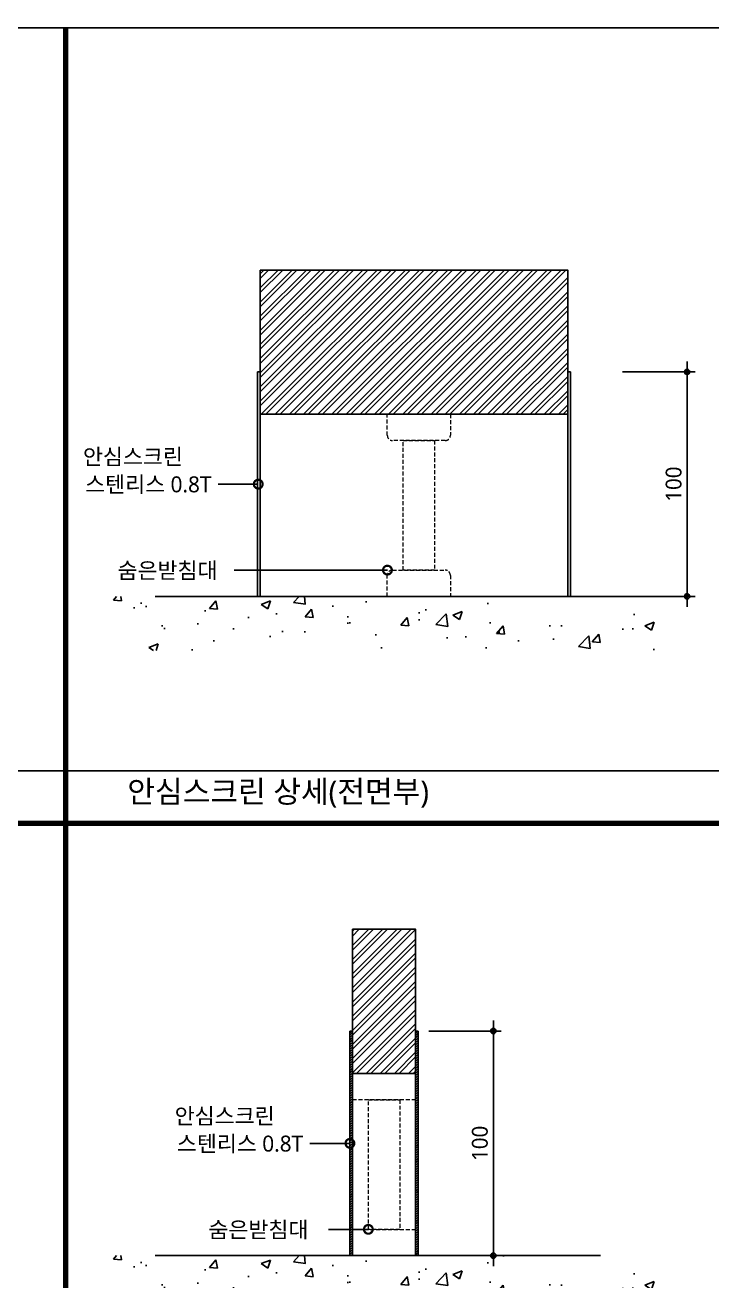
# Model space of a CAD drawing. Extents: x -256 to 8104, y -176 to 5714.
# Drawn here: x 4488 to 5795, y 3153 to 5543 of the extents above; entities that cross this region are included whole.
import ezdxf
from ezdxf.enums import TextEntityAlignment as Align

# ---------------------------------------------------------------- set-up
doc = ezdxf.new("R2010")
doc.units = 0
doc.header["$LTSCALE"] = 30
doc.linetypes.add('HIDDEN', pattern=[0.375, 0.25, -0.125])
doc.layers.get('0').update_dxf_attribs({"linetype": 'CONTINUOUS'})
doc.layers.get('DEFPOINTS').update_dxf_attribs({"linetype": 'CONTINUOUS'})
for name, color, linetype in [('DIM', 7, 'CONTINUOUS'), ('HAT', 8, 'CONTINUOUS'), ('HID', 9, 'HIDDEN'), ('TIT', 3, 'CONTINUOUS'), ('문자', 3, 'CONTINUOUS'), ('치수', 1, 'CONTINUOUS'), ('판넬', 2, 'CONTINUOUS'), ('해치', 8, 'CONTINUOUS')]:
    doc.layers.add(name, color=color, linetype=linetype)
doc.styles.add('돋움', font='malgun.ttf')
doc.dimstyles.new('10', dxfattribs={"dimscale": 10, "dimtxt": 3, "dimasz": 1, "dimexe": 1.5, "dimexo": 2, "dimgap": 1, "dimtad": 1, "dimdec": 0, "dimlunit": 6, "dimtxsty": '돋움', "dimblk": 'DIMDOT', "dimcen": -1, "dimdle": 1.5, "dimclrt": 3, "dimazin": 3, "dimtfac": 1, "dimtdec": 0, "dimtix": 1, "dimtmove": 2, "dimatfit": 3, "dimldrblk": 'DIMDOT', "dimarcsym": 0})

# ---------------------------------------------------------------- blocks, each defined once
blk = doc.blocks.new('DIMDOT')
at = {"linetype": 'Continuous'}
blk.add_line((-2, 0), (2, 0), dxfattribs=at)
for radius in [0.5, 0.25]:
    blk.add_circle((0, 0), radius, dxfattribs=at)
blk = doc.blocks.new('*D42')
at = {"layer": 'DEFPOINTS', "color": 0, "ltscale": 10, "transparency": 16777216}
for p in [(13557.7, 3804.2), (13557.7, 3376.7), (13700.6, 3376.7)]:
    blk.add_point(p, dxfattribs=at)
at = {"layer": 'DIM', "color": 0, "lineweight": -2, "ltscale": 10, "transparency": 16777216}
for p, q in [((13577.7, 3804.2), (13715.6, 3804.2)), ((13700.6, 3794.2), (13700.6, 3386.7)), ((13577.7, 3376.7), (13715.6, 3376.7))]:
    blk.add_line(p, q, dxfattribs=at)
at = {"layer": 'DIM', "color": 0, "lineweight": -2, "ltscale": 10, "transparency": 16777216, "xscale": 10, "yscale": 10, "zscale": 10}
for p, rotation in [((13700.6, 3804.2), 90), ((13700.6, 3376.7), 270)]:
    blk.add_blockref('DIMDOT', p, dxfattribs=dict(at, rotation=rotation))
at = {"layer": 'DIM', "color": 3, "ltscale": 10, "transparency": 16777216, "insert": (13675, 3590.5), "char_height": 30, "attachment_point": 5, "rotation": 90, "style": '돋움'}
blk.add_mtext('100', dxfattribs=at)
blk = doc.blocks.new('_DOTSMALL')
at = {"color": 0, "linetype": 'ByBlock', "const_width": 0.5}
blk.add_lwpolyline([(-0.0625, 0, 1), (0.0625, 0, 1)], format="xyb", close=True, dxfattribs=at)
blk = doc.blocks.new('A$C63EC304E')
at = {"layer": '치수', "color": 1, "xscale": 2.5, "yscale": 2.5, "zscale": 2.5, "rotation": 234.3098741996962}
blk.add_blockref('_DOTSMALL', (0.31, 0.31), dxfattribs=at)
blk = doc.blocks.new('A$C2BC9653E')
at = {"layer": '치수', "xscale": 0.3333333333333333, "yscale": 0.3333333333333333, "zscale": 0.3333333333333333}
blk.add_blockref('A$C63EC304E', (0, 0), dxfattribs=at)
blk = doc.blocks.new('A$C7FC71301')
at = {"layer": '치수', "rotation": 180}
blk.add_blockref('A$C2BC9653E', (0.208, 0.208), dxfattribs=at)
blk = doc.blocks.new('A$C4A20372B')
at = {"layer": '치수'}
blk.add_blockref('A$C7FC71301', (0, 0), dxfattribs=at)
blk = doc.blocks.new('A$C566469F5')
at = {"layer": '치수'}
blk.add_blockref('A$C4A20372B', (0, 0), dxfattribs=at)
blk = doc.blocks.new('A$C7E317CD4')
at = {"layer": '해치', "xscale": 2, "yscale": 2, "zscale": 2}
blk.add_blockref('A$C566469F5', (0, 0), dxfattribs=at)
blk = doc.blocks.new('A$C601D7F27')
at = {"layer": '치수'}
blk.add_blockref('A$C7E317CD4', (0, 0), dxfattribs=at)
blk = doc.blocks.new('A$C38802C08')
at = {"layer": '치수'}
blk.add_blockref('A$C601D7F27', (0, 0), dxfattribs=at)
blk = doc.blocks.new('*D41')
at = {"layer": 'DEFPOINTS', "color": 0}
for p in [(13926.4, 5059.1), (13926.4, 4631.7), (14069.3, 4631.7)]:
    blk.add_point(p, dxfattribs=at)
at = {"layer": 'DIM', "color": 0, "lineweight": -2, "ltscale": 10}
for p, q in [((13946.4, 5059.1), (14084.3, 5059.1)), ((14069.3, 5049.1), (14069.3, 4641.7)), ((13946.4, 4631.7), (14084.3, 4631.7))]:
    blk.add_line(p, q, dxfattribs=at)
at = {"layer": 'DIM', "color": 0, "lineweight": -2, "xscale": 10, "yscale": 10, "zscale": 10}
for p, rotation in [((14069.3, 5059.1), 90), ((14069.3, 4631.7), 270)]:
    blk.add_blockref('DIMDOT', p, dxfattribs=dict(at, rotation=rotation))
at = {"layer": 'DIM', "color": 3, "insert": (14043.7, 4845.4), "char_height": 30, "attachment_point": 5, "rotation": 90, "style": '돋움'}
blk.add_mtext('100', dxfattribs=at)
blk = doc.blocks.new('AURA_01', base_point=(8321.5, 175.8))
h = blk.add_hatch()
h.set_pattern_fill('ANSI31', color=2, style=0)
h.set_pattern_definition([(45, (11538.1663, 1839.9894), (-2.245064, 2.245064), [])])
h.paths.add_polyline_path([(13432.7, 3804.2), (13427.7, 3804.2), (13427.7, 3592.5, -1), (13427.7, 3588.4), (13427.7, 3376.7), (13432.7, 3376.7)])
h.paths.add_polyline_path([(13557.7, 3588.4, -1), (13557.7, 3592.5), (13557.7, 3804.2), (13552.7, 3804.2), (13552.7, 3376.7), (13557.7, 3376.7)])
at = {"layer": 'HAT'}
h = blk.add_hatch(dxfattribs=at)
h.set_pattern_fill('ANSI32', color=256, scale=2, style=0)
h.paths.add_polyline_path([(13256.9, 5252.9), (13842.3, 5252.9), (13842.3, 4978.3), (13256.9, 4978.3)])
h = blk.add_hatch(dxfattribs=at)
h.set_pattern_fill('ANSI32', color=256, scale=2, style=0)
h.set_pattern_definition([(45, (8351.317, 0), (-13.470384, 13.470384), []), (45, (8360.298, 0), (-13.470384, 13.470384), [])])
h.paths.add_polyline_path([(13552.7, 3998), (13432.7, 3998), (13432.7, 3723.4), (13552.7, 3723.4), (13552.7, 3804.2)])
at = {"layer": '해치'}
h = blk.add_hatch(dxfattribs=at)
h.set_pattern_fill('AR-CONC', color=256, style=0)
h.set_pattern_definition([(50, (11538.17, 3094.9), (182.185, -15.939), [19.05, -209.55]), (355, (11538.17, 3094.9), (-35.243, 191.057), [15.24, -167.64]), (100.451, (11553.35, 3093.58), (146.943, 175.117), [16.19, -178.09]), (46.184, (11538.17, 3145.7), (271.079, -42.042), [28.575, -314.325]), (96.636, (11560.76, 3142.2), (237.404, 247.426), [24.285, -267.135]), (351.184, (11538.17, 3145.7), (237.405, 247.425), [22.86, -251.46]), (21, (11563.57, 3133), (151.615, -102.2655), [19.05, -209.55]), (326, (11563.57, 3133), (61.802, 184.188), [15.24, -167.64]), (71.4514, (11576.2, 3124.48), (213.416, 81.923), [16.19, -178.09]), (37.5, (11538.166, 3094.907), (3.0886, 84.555), [0, -165.608, 0, -170.18, 0, -168.275]), (7.5, (11538.17, 3094.91), (66.8197, 100.1806), [0, -97.028, 0, -161.798, 0, -64.135]), (327.5, (11481.524, 3094.91), (135.5906, -5.7287), [0, -63.5, 0, -198.12, 0, -262.89]), (317.5, (11456.12, 3094.91), (148.129, 25.4265), [0, -82.55, 0, -131.572, 0, -186.69])])
h.paths.add_polyline_path([(14017.7, 4528.7), (14017.7, 4631.7), (12967.6, 4631.7), (12967.6, 4528.7)])
h = blk.add_hatch(dxfattribs=at)
h.set_pattern_fill('AR-CONC', color=256, style=0)
h.set_pattern_definition([(50, (11538.17, 1839.99), (182.185, -15.939), [19.05, -209.55]), (355, (11538.17, 1839.99), (-35.243, 191.057), [15.24, -167.64]), (100.451, (11553.35, 1838.66), (146.943, 175.117), [16.19, -178.09]), (46.184, (11538.17, 1890.8), (271.079, -42.042), [28.575, -314.325]), (96.636, (11560.76, 1887.29), (237.404, 247.426), [24.285, -267.135]), (351.184, (11538.17, 1890.8), (237.405, 247.425), [22.86, -251.46]), (21, (11563.57, 1878.09), (151.615, -102.2655), [19.05, -209.55]), (326, (11563.57, 1878.09), (61.802, 184.188), [15.24, -167.64]), (71.4514, (11576.2, 1869.57), (213.416, 81.923), [16.19, -178.09]), (37.5, (11538.166, 1839.99), (3.0886, 84.555), [0, -165.608, 0, -170.18, 0, -168.275]), (7.5, (11538.17, 1839.99), (66.8197, 100.1806), [0, -97.028, 0, -161.798, 0, -64.135]), (327.5, (11481.524, 1839.99), (135.5906, -5.7287), [0, -63.5, 0, -198.12, 0, -262.89]), (317.5, (11456.12, 1839.99), (148.129, 25.4265), [0, -82.55, 0, -131.572, 0, -186.69])])
h.paths.add_polyline_path([(14017.7, 3273.7), (14017.7, 3376.7), (12967.6, 3376.7), (12967.6, 3273.7)])
at = {"color": 2}
for p, q in [((13056.9, 4631.7), (13946.4, 4631.7)), ((13056.9, 3376.7), (13904.6, 3376.7))]:
    blk.add_line(p, q, dxfattribs=at)
at = {"color": 8}
blk.add_line((10805.6, 4299.9), (14153.5, 4299.9), dxfattribs=at)
at = {"color": 2}
for points in [[(8320.8, 5714.2), (15573.1, 5714.2), (15573.1, 175.8), (8320.8, 175.8)], [(8320.8, 5714.2), (15573.1, 5714.2), (15573.1, 175.8), (8320.8, 175.8)], [(8320.8, 5714.2), (16302.7, 5714.2), (16302.7, 175.8), (8320.8, 175.8)], [(13251.9, 5059.1), (13256.9, 5059.1), (13256.9, 4631.7), (13251.9, 4631.7)], [(13847.3, 5059.1), (13842.3, 5059.1), (13842.3, 4631.7), (13847.3, 4631.7)], [(13427.7, 3804.2), (13432.7, 3804.2), (13432.7, 3376.7), (13427.7, 3376.7)], [(13557.7, 3804.2), (13552.7, 3804.2), (13552.7, 3376.7), (13557.7, 3376.7)]]:
    blk.add_lwpolyline(points, close=True, dxfattribs=at)
at = {"color": 8, "const_width": 10}
for points in [[(12886.6, 2945), (12886.6, 5714.2)], [(10805.6, 4199.9), (14153.5, 4199.9)]]:
    blk.add_lwpolyline(points, dxfattribs=at)
at = {"layer": 'HID', "lineweight": 15}
for points in [[(13498.8, 4978.3), (13618.8, 4978.3), (13618.8, 4938.3, -0.414214), (13608.8, 4928.3), (13508.8, 4928.3, -0.414214), (13498.8, 4938.3)], [(13508.8, 4681.7), (13608.8, 4681.7, -0.414214), (13618.8, 4671.7), (13618.8, 4631.7), (13498.8, 4631.7), (13498.8, 4671.7, -0.414214)]]:
    blk.add_lwpolyline(points, format="xyb", close=True, dxfattribs=at)
for points in [[(13528.8, 4928.3), (13588.8, 4928.3), (13588.8, 4681.7), (13528.8, 4681.7)], [(13432.7, 3723.4), (13552.7, 3723.4), (13552.7, 3673.4), (13432.7, 3673.4)], [(13462.7, 3673.4), (13522.7, 3673.4), (13522.7, 3426.7), (13462.7, 3426.7)], [(13432.7, 3426.7), (13552.7, 3426.7), (13552.7, 3376.7), (13432.7, 3376.7)]]:
    blk.add_lwpolyline(points, close=True, dxfattribs=at)
at = {"layer": '치수'}
for p, q in [((13177.1, 4845.4), (13253.1, 4845.4)), ((13207.7, 4681.7), (13499.1, 4681.7)), ((13351.6, 3590.5), (13427.7, 3590.5)), ((13386.6, 3426.7), (13462.7, 3426.7))]:
    blk.add_line(p, q, dxfattribs=at)
at = {"layer": '판넬', "color": 1}
for p, q in [((13432.7, 3376.7), (13432.7, 3998)), ((13552.7, 3376.7), (13552.7, 3998))]:
    blk.add_line(p, q, dxfattribs=at)
for points in [[(13256.9, 5252.9), (13842.3, 5252.9), (13842.3, 4978.3), (13256.9, 4978.3)], [(13432.7, 3998), (13552.7, 3998), (13552.7, 3723.4), (13432.7, 3723.4)]]:
    blk.add_lwpolyline(points, close=True, dxfattribs=at)
at = {"layer": '해치', "xscale": 20, "yscale": 20, "zscale": 20}
for p in [(13249, 4841.2), (13494.9, 4677.5), (13423.5, 3586.3), (13458.5, 3422.6)]:
    blk.add_blockref('A$C38802C08', p, dxfattribs=at)
at = {"layer": 'TIT', "style": '돋움'}
blk.add_text('안심스크린 상세(전면부)', height=42, dxfattribs=at).set_placement((13578.1, 4239), align=Align.RIGHT)
at = {"layer": '문자', "style": '돋움'}
for s, p in [('안심스크린', (13014.8, 4898.1)), ('스텐리스 0.8T', (13044, 4845.3)), ('숨은받침대', (13080.6, 4681.5)), ('안심스크린', (13189.3, 3643.1)), ('스텐리스 0.8T', (13218.5, 3590.3)), ('숨은받침대', (13253.5, 3426.6))]:
    blk.add_text(s, height=30.34, dxfattribs=at).set_placement(p, align=Align.MIDDLE)
at = {"layer": 'DIM', "ltscale": 10}
for base, p1, p2, picture, middle in [((14069.3, 4631.7), (13926.4, 5059.1), (13926.4, 4631.7), '*D41', (14043.7, 4845.4)), ((13700.6, 3376.7), (13557.7, 3804.2), (13557.7, 3376.7), '*D42', (13675, 3590.5))]:
    dim = blk.add_linear_dim(base=base, p1=p1, p2=p2, angle=90, text='100', dimstyle='10', dxfattribs=at)
    dim.commit()
    dim.dimension.update_dxf_attribs({"geometry": picture, "text_midpoint": middle})

msp = doc.modelspace()

# ---------------------------------------------------------------- block references
msp.add_blockref('AURA_01', (0, 0))

doc.saveas('drawing.dxf')
